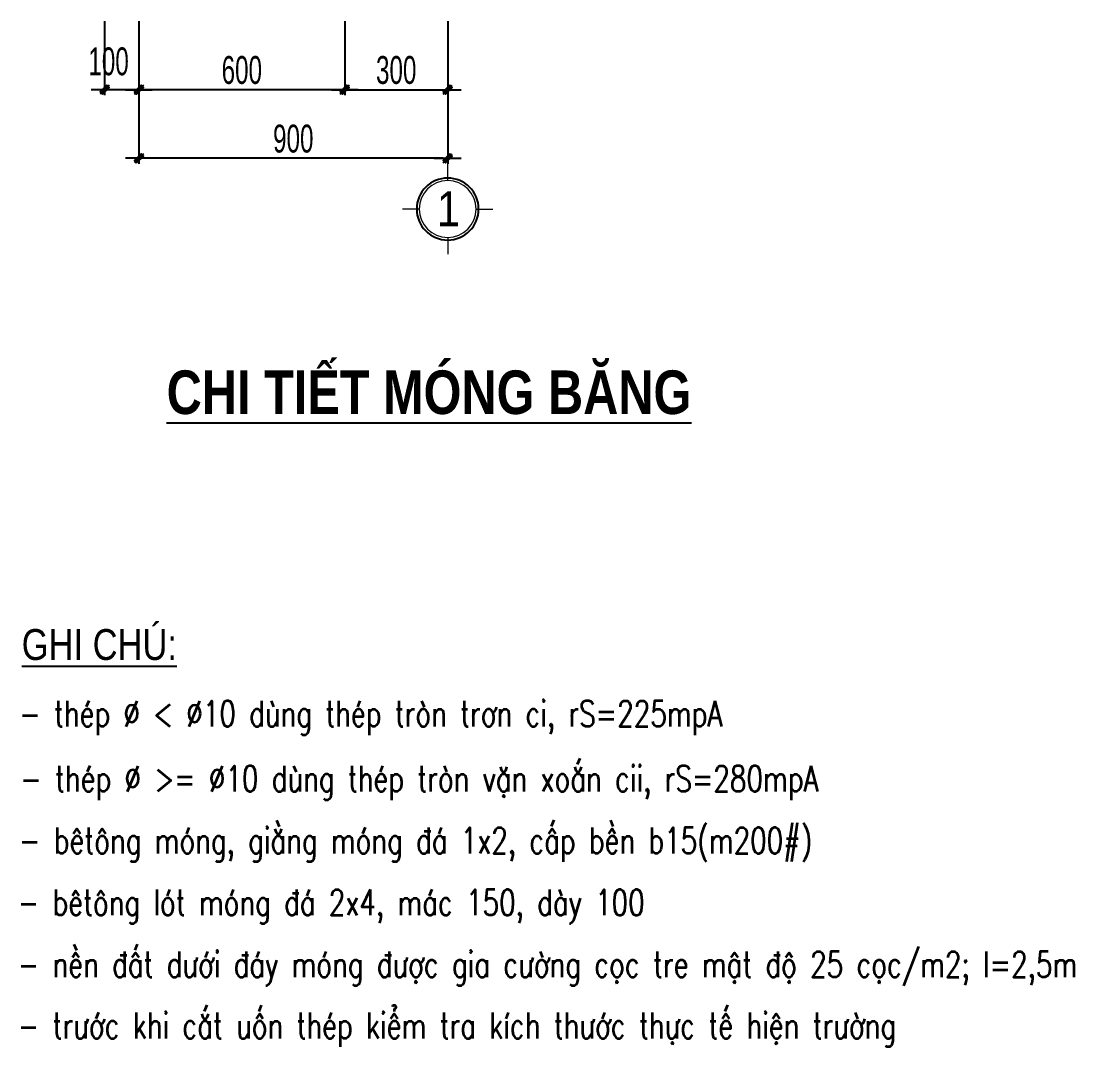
# Model space of a CAD drawing. Header units: millimetres. Extents: x 596422 to 1674380, y -367470 to 58862.
# Drawn here: x 1097946 to 1104084, y -57068 to -51088 of the extents above; entities that cross this region are included whole.
import ezdxf
from ezdxf.enums import TextEntityAlignment as Align

# ---------------------------------------------------------------- set-up
doc = ezdxf.new("R2010")
doc.units = ezdxf.units.MM
doc.header["$LTSCALE"] = 600
doc.header["$MEASUREMENT"] = 0
doc.layers.get('0').update_dxf_attribs({"lineweight": 0})
doc.layers.get('Defpoints').update_dxf_attribs({"lineweight": 0})
for name, color, linetype, lineweight in [('EG Dim', 8, 'Continuous', 18), ('EG Text2', 7, 'Continuous', 18), ('ISO', 33, 'Continuous', 15), ('LC ISO', 153, 'Continuous', 13), ('LC Text1', 3, 'Continuous', 20), ('LC Text2', 7, 'Continuous', 25)]:
    doc.layers.add(name, color=color, linetype=linetype, lineweight=lineweight)
doc.layers.add('Kichthuoc', color=9, linetype='Continuous')
doc.styles.add('EG 1', font='VHAVANB.TTF')
doc.styles.add('HOATBIF', font='hoatbif.shx', dxfattribs={"width": 0.65})
doc.styles.add('LC 1', font='VHAVANB.TTF')
doc.styles.add('LC 3', font='vnsimli.shx', dxfattribs={"width": 0.75})
doc.styles.add('LC3', font='VHARIALB.TTF', dxfattribs={"width": 0.8})
doc.styles.add('T2', font='VHARIAL.TTF', dxfattribs={"width": 0.8})
doc.dimstyles.new('1-100', dxfattribs={"dimscale": 300, "dimtxt": 1.2, "dimasz": 0.25, "dimexe": 0.5, "dimexo": 0, "dimgap": 0.3, "dimtad": 1, "dimdec": 0, "dimzin": 0, "dimdsep": 46, "dimtxsty": 'HOATBIF', "dimblk1": 'DOT', "dimblk2": 'DOT', "dimsah": 1, "dimcen": -1, "dimdle": 1, "dimclrd": 256, "dimclre": 256, "dimclrt": 4, "dimadec": 3, "dimazin": 2, "dimtfac": 0.333333, "dimtdec": 0, "dimtix": 1, "dimtmove": 2, "dimatfit": 3, "dimldrblk": 'DOT', "dimfxl": 1, "dimtvp": 0.833333, "dimtolj": 1, "dimtzin": 0, "dimarcsym": 0})

# ---------------------------------------------------------------- blocks, each defined once
blk = doc.blocks.new('DOT')
at = {"layer": 'Kichthuoc'}
blk.add_line((-3, 0), (3, 0), dxfattribs=at)
at = {"layer": 'Kichthuoc', "color": 4}
blk.add_line((-1, -1), (1, 1), dxfattribs=at)
blk.add_lwpolyline([(0.5, 1), (-1, -0.5), (-0.5, -1), (1, 0.5)], close=True, dxfattribs=at)
blk = doc.blocks.new('*D1151')
at = {"layer": 'Defpoints', "color": 0, "transparency": 16777216}
for p in [(1099832.9, -51087.9), (1100432.9, -51087.9), (1100432.9, -51487.9)]:
    blk.add_point(p, dxfattribs=at)
at = {"layer": 'EG Dim', "lineweight": -2, "transparency": 16777216}
for p, q in [((1099832.9, -51087.9), (1099832.9, -51520.4)), ((1100432.9, -51087.9), (1100432.9, -51520.4)), ((1099858.9, -51487.9), (1100406.9, -51487.9))]:
    blk.add_line(p, q, dxfattribs=at)
at = {"layer": 'EG Dim', "lineweight": -2, "transparency": 16777216, "xscale": 26, "yscale": 26, "zscale": 26, "rotation": 180}
blk.add_blockref('DOT', (1099832.9, -51487.9), dxfattribs=at)
at = {"layer": 'EG Dim', "lineweight": -2, "transparency": 16777216, "xscale": 26, "yscale": 26, "zscale": 26}
blk.add_blockref('DOT', (1100432.9, -51487.9), dxfattribs=at)
at = {"layer": 'EG Dim', "color": 4, "transparency": 16777216, "insert": (1100132.9, -51374.2), "char_height": 162.5, "attachment_point": 5, "style": 'HOATBIF'}
blk.add_mtext('\\A1;300', dxfattribs=at)
blk = doc.blocks.new('_Dot')
at = {"color": 0, "linetype": 'ByBlock', "lineweight": -2}
blk.add_line((-0.5, 0), (-1, 0), dxfattribs=at)
at = {"color": 0, "linetype": 'ByBlock', "const_width": 0.5}
blk.add_lwpolyline([(-0.25, 0, 1), (0.25, 0, 1)], format="xyb", close=True, dxfattribs=at)
blk = doc.blocks.new('*D1160')
at = {"layer": 'Defpoints', "color": 0, "transparency": 16777216}
for p in [(1098632.9, -51087.9), (1100432.9, -51087.9), (1098632.9, -51887.9)]:
    blk.add_point(p, dxfattribs=at)
at = {"layer": 'EG Dim', "lineweight": -2, "transparency": 16777216}
for p, q in [((1098632.9, -51087.9), (1098632.9, -51920.4)), ((1100432.9, -51087.9), (1100432.9, -51920.4)), ((1100406.9, -51887.9), (1098658.9, -51887.9))]:
    blk.add_line(p, q, dxfattribs=at)
at = {"layer": 'EG Dim', "lineweight": -2, "transparency": 16777216, "xscale": 26, "yscale": 26, "zscale": 26, "rotation": 180}
blk.add_blockref('DOT', (1098632.9, -51887.9), dxfattribs=at)
at = {"layer": 'EG Dim', "lineweight": -2, "transparency": 16777216, "xscale": 26, "yscale": 26, "zscale": 26}
blk.add_blockref('DOT', (1100432.9, -51887.9), dxfattribs=at)
at = {"layer": 'EG Dim', "color": 4, "transparency": 16777216, "insert": (1099532.9, -51774.2), "char_height": 162.5, "attachment_point": 5, "style": 'HOATBIF'}
blk.add_mtext('\\A1;900', dxfattribs=at)
blk = doc.blocks.new('*D1161')
at = {"layer": 'Defpoints', "color": 0, "transparency": 16777216}
for p in [(1098632.9, -51087.9), (1099832.9, -51087.9), (1098632.9, -51487.9)]:
    blk.add_point(p, dxfattribs=at)
at = {"layer": 'EG Dim', "lineweight": -2, "transparency": 16777216}
for p, q in [((1098632.9, -51087.9), (1098632.9, -51520.4)), ((1099832.9, -51087.9), (1099832.9, -51520.4)), ((1099806.9, -51487.9), (1098658.9, -51487.9))]:
    blk.add_line(p, q, dxfattribs=at)
at = {"layer": 'EG Dim', "lineweight": -2, "transparency": 16777216, "xscale": 26, "yscale": 26, "zscale": 26, "rotation": 180}
blk.add_blockref('DOT', (1098632.9, -51487.9), dxfattribs=at)
at = {"layer": 'EG Dim', "lineweight": -2, "transparency": 16777216, "xscale": 26, "yscale": 26, "zscale": 26}
blk.add_blockref('DOT', (1099832.9, -51487.9), dxfattribs=at)
at = {"layer": 'EG Dim', "color": 4, "transparency": 16777216, "insert": (1099232.9, -51374.2), "char_height": 162.5, "attachment_point": 5, "style": 'HOATBIF'}
blk.add_mtext('\\A1;600', dxfattribs=at)
blk = doc.blocks.new('*D1162')
at = {"layer": 'Defpoints', "color": 0, "transparency": 16777216}
for p in [(1098432.9, -51087.9), (1098632.9, -51087.9), (1098432.9, -51487.9)]:
    blk.add_point(p, dxfattribs=at)
at = {"layer": 'EG Dim', "lineweight": -2, "transparency": 16777216}
for p, q in [((1098432.9, -51087.9), (1098432.9, -51520.4)), ((1098632.9, -51087.9), (1098632.9, -51520.4)), ((1098606.9, -51487.9), (1098458.9, -51487.9))]:
    blk.add_line(p, q, dxfattribs=at)
at = {"layer": 'EG Dim', "lineweight": -2, "transparency": 16777216, "xscale": 26, "yscale": 26, "zscale": 26, "rotation": 180}
blk.add_blockref('DOT', (1098432.9, -51487.9), dxfattribs=at)
at = {"layer": 'EG Dim', "lineweight": -2, "transparency": 16777216, "xscale": 26, "yscale": 26, "zscale": 26}
blk.add_blockref('DOT', (1098632.9, -51487.9), dxfattribs=at)
at = {"layer": 'EG Dim', "color": 4, "transparency": 16777216, "insert": (1098456.2, -51323.9), "char_height": 162.5, "attachment_point": 5, "style": 'HOATBIF'}
blk.add_mtext('\\A1;100', dxfattribs=at)
blk = doc.blocks.new('TTRUC')
at = {"layer": 'ISO'}
for p, q in [((0, 6.37), (0, 10.13)), ((-6.37, 0), (-10.13, 0)), ((6.37, 0), (10.13, 0)), ((0, -6.37), (0, -10.13))]:
    blk.add_line(p, q, dxfattribs=at)
blk.add_circle((0, 0), 6.37, dxfattribs=at)
at = {"layer": 'Kichthuoc'}
blk.add_circle((0, 0), 6.95, dxfattribs=at)
blk = doc.blocks.new('TIEUDE1')
at = {"layer": 'EG Text2', "color": 7, "style": 'EG 1'}
blk.add_attdef('TIªU§Ò', text='', height=5, dxfattribs=at).set_placement((0, 0), align=Align.BOTTOM_CENTER)
blk.add_attdef('TL', text='', height=3, dxfattribs=at).set_placement((0, -2), align=Align.TOP_CENTER)

msp = doc.modelspace()

# ---------------------------------------------------------------- block references
at = {"layer": 'LC ISO', "xscale": -25.98921940526149, "yscale": 25.9892194052563, "zscale": 25.98921940525629}
msp.add_blockref('TTRUC', (1100432.9, -52183.7), dxfattribs=at)
at = {"layer": 'LC Text2'}
ref = msp.add_blockref('TIEUDE1', (1100324.1, -53455), dxfattribs=dict(at, xscale=51.57388316160844, yscale=51.57388316160844, zscale=51.57388316160844))
ref.add_attrib('TIªU§Ò', '%%Uchi tiÕt mãng b¨ng', dxfattribs={"color": 7, "height": 253.971, "style": 'LC3', "width": 0.8}).set_placement((1100324.1, -53455), align=Align.BOTTOM_CENTER)

# ---------------------------------------------------------------- texts
at = {"layer": 'LC Text1', "ltscale": 0.2, "style": 'LC 1', "width": 0.9}
msp.add_text('1', height=203.5, dxfattribs=at).set_placement((1100437.7, -52344.7), align=Align.BOTTOM_CENTER)
at = {"layer": 'LC Text1', "color": 3, "style": 'LC 3', "width": 0.75}
for s, p in [('- thÐp %%C < %%C10 dïng thÐp trßn tr¬n ci, rS=225mpA', (1097935.2, -55200.1)), ('- thÐp %%C >= %%C10 dïng thÐp trßn vÆn xo¾n cii, rS=280mpA', (1097941.3, -55578.9)), ('- bªt«ng mãng, gi»ng mãng ®¸ 1x2, cÊp bÒn b15(m200#)', (1097934, -55939.9)), ('- bªt«ng lãt mãng ®¸ 2x4, m¸c 150, dµy 100', (1097926.7, -56301)), ('- nÒn ®Êt d\xadíi ®¸y mãng ®\xadîc gia c\xadêng cäc tre mËt ®é 25 cäc/m2; l=2,5m', (1097926.7, -56662)), ('- tr\xadíc khi c¾t uèn thÐp kiÓm tra kÝch th\xadíc thùc tÕ hiÖn tr\xadêng', (1097926.7, -57018.5))]:
    msp.add_text(s, height=150, dxfattribs=at).set_placement(p)
at = {"layer": 'LC Text2', "style": 'T2', "width": 0.8}
msp.add_text('%%Ughi chó:', height=180, dxfattribs=at).set_placement((1097949.8, -54812.5))

# ---------------------------------------------------------------- dimensions: what is measured, and where the dimension line sits
at = {"layer": 'EG Dim'}
dim = msp.add_linear_dim(base=(1098432.9, -51487.9), p1=(1098632.9, -51087.9), p2=(1098432.9, -51087.9), angle=180, dimstyle='1-100', override={"dimscale": 65, "dimtxt": 2.5, "dimasz": 0.4, "dimgap": 0.5, "dimlfac": 0.5}, dxfattribs=at)
dim.commit()
dim.dimension.update_dxf_attribs({"geometry": '*D1162', "text_midpoint": (1098456.2, -51323.9), "dimtype": 160})
dim = msp.add_linear_dim(base=(1098632.9, -51887.9), p1=(1100432.9, -51087.9), p2=(1098632.9, -51087.9), angle=180, dimstyle='1-100', override={"dimscale": 65, "dimtxt": 2.5, "dimasz": 0.4, "dimgap": 0.5, "dimlfac": 0.5}, dxfattribs=at)
dim.commit()
dim.dimension.update_dxf_attribs({"geometry": '*D1160', "text_midpoint": (1099532.9, -51774.2)})
for base, p2, picture, middle in [((1098632.9, -51487.9), (1098632.9, -51087.9), '*D1161', (1099232.9, -51374.2)), ((1100432.9, -51487.9), (1100432.9, -51087.9), '*D1151', (1100132.9, -51374.2))]:
    dim = msp.add_linear_dim(base=base, p1=(1099832.9, -51087.9), p2=p2, dimstyle='1-100', override={"dimscale": 65, "dimtxt": 2.5, "dimasz": 0.4, "dimgap": 0.5, "dimlfac": 0.5}, dxfattribs=at)
    dim.commit()
    dim.dimension.update_dxf_attribs({"geometry": picture, "text_midpoint": middle})

doc.saveas('drawing.dxf')
